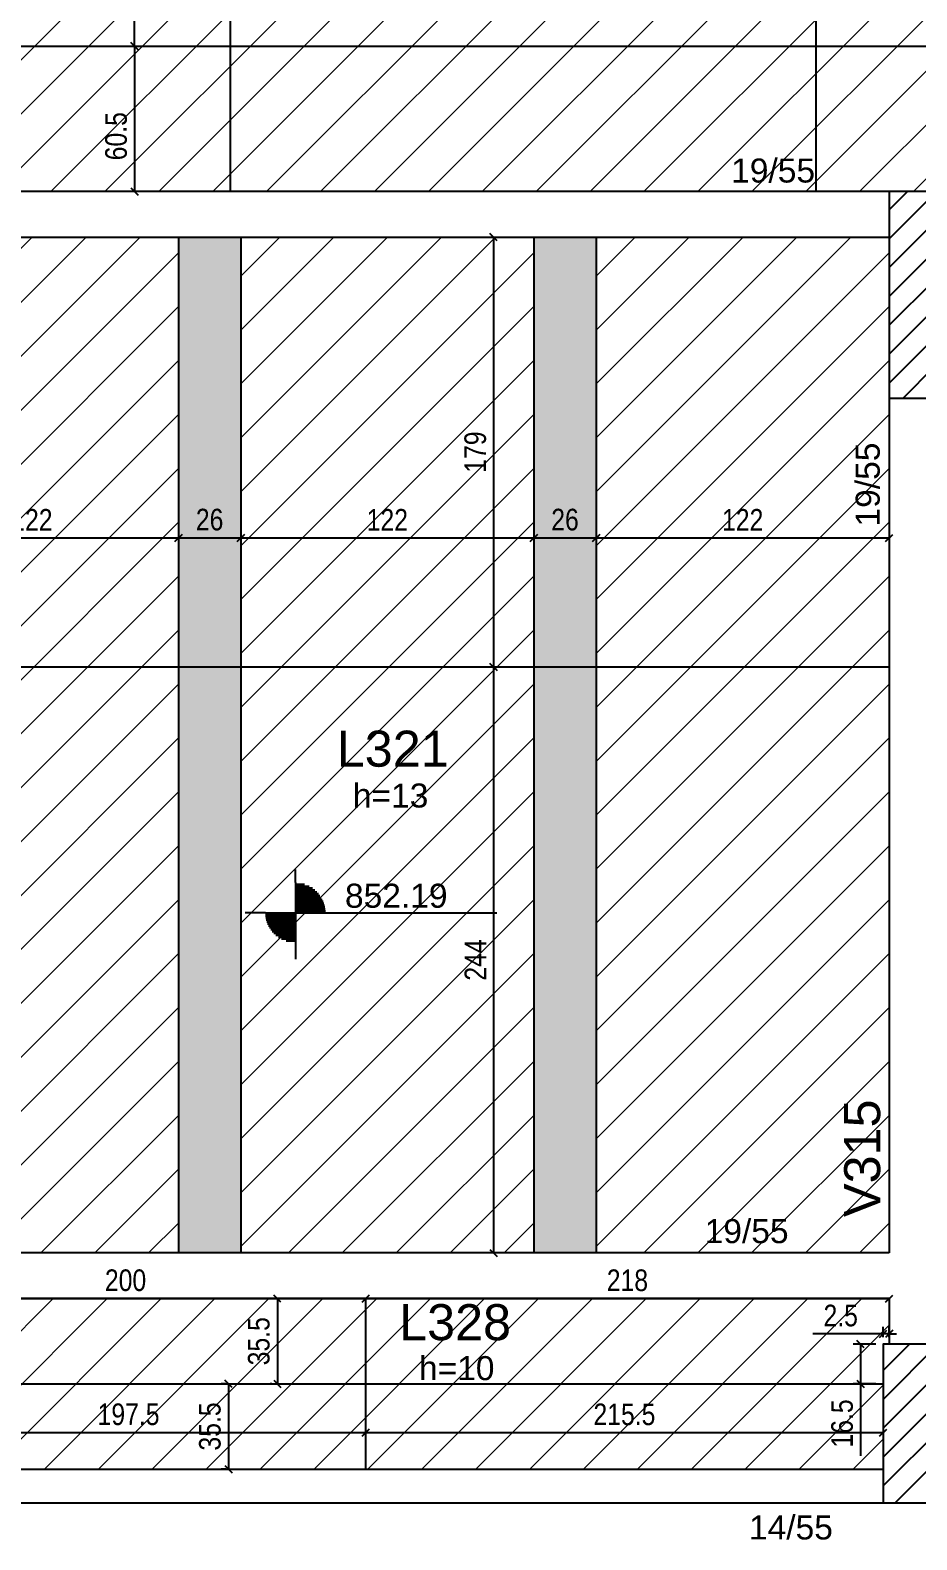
# Model space of a CAD drawing. Header units: millimetres. Extents: x 2659 to 6265, y 1520 to 2860.
# Drawn here: x 3664 to 4034, y 1549 to 2177 of the extents above; entities that cross this region are included whole.
import ezdxf

# ---------------------------------------------------------------- set-up
doc = ezdxf.new("R2010")
doc.units = ezdxf.units.MM
for name, color, linetype in [('3', 3, 'Continuous'), ('4', 4, 'Continuous'), ('7', 7, 'Continuous'), ('Painéis', 200, 'Continuous')]:
    doc.layers.add(name, color=color, linetype=linetype)
doc.layers.add('Hachura', color=251, linetype='Continuous', lineweight=9)
doc.layers.add('REAPROVEITAMENTO', color=251, linetype='Continuous', lineweight=9)
doc.styles.add('COTA TECNICA-50', font='techl___.ttf', dxfattribs={"height": 9})
doc.styles.get("Standard").update_dxf_attribs({"font": 'arial.ttf'})
doc.dimstyles.new('COTA PAINEL-50', dxfattribs={"dimtxt": 9, "dimasz": 3, "dimexe": 3, "dimexo": 3, "dimgap": 3, "dimtad": 1, "dimdec": 1, "dimzin": 12, "dimdsep": 46, "dimtxsty": 'COTA TECNICA-50', "dimblk1": 'OBLIQUE', "dimblk2": 'OBLIQUE', "dimsah": 1, "dimcen": 0.9, "dimclrd": 4, "dimclre": 4, "dimclrt": 240, "dimadec": 1, "dimazin": 3, "dimtfac": 1, "dimtdec": 1, "dimtmove": 0, "dimatfit": 3, "dimfxl": 1, "dimtolj": 1, "dimtzin": 12, "dimarcsym": 0})

# ---------------------------------------------------------------- blocks, each defined once
blk = doc.blocks.new('_Oblique')
at = {"color": 0, "linetype": 'ByBlock', "lineweight": -2}
blk.add_line((-0.5, -0.5), (0.5, 0.5), dxfattribs=at)
blk = doc.blocks.new('*D127')
at = {"layer": 'Defpoints', "color": 0, "transparency": 16777216}
for p in [(3707.76, 2261.94), (3707.76, 2261.94), (3707.76, 2170.44)]:
    blk.add_point(p, dxfattribs=at)
at = {"layer": 'Painéis', "color": 4, "lineweight": -2, "transparency": 16777216}
blk.add_line((3707.76, 2170.44), (3707.76, 2261.94), dxfattribs=at)
at = {"layer": 'Painéis', "color": 4, "lineweight": -2, "transparency": 16777216, "xscale": 3, "yscale": 3, "zscale": 3}
for p, rotation in [((3707.76, 2261.94), 90), ((3707.76, 2170.44), 270)]:
    blk.add_blockref('_Oblique', p, dxfattribs=dict(at, rotation=rotation))
at = {"layer": 'Painéis', "color": 240, "transparency": 16777216, "insert": (3700.13, 2216.19), "char_height": 9, "attachment_point": 5, "rotation": 90, "style": 'COTA TECNICA-50'}
blk.add_mtext('\\A1;91.5', dxfattribs=at)
blk = doc.blocks.new('*D128')
at = {"layer": 'Defpoints', "color": 0, "transparency": 16777216}
for p in [(3707.76, 2170.44), (3707.76, 2109.94), (3707.76, 2109.94)]:
    blk.add_point(p, dxfattribs=at)
at = {"layer": 'Painéis', "color": 4, "lineweight": -2, "transparency": 16777216}
blk.add_line((3707.76, 2170.44), (3707.76, 2109.94), dxfattribs=at)
at = {"layer": 'Painéis', "color": 4, "lineweight": -2, "transparency": 16777216, "xscale": 3, "yscale": 3, "zscale": 3}
for p, rotation in [((3707.76, 2170.44), 90), ((3707.76, 2109.94), 270)]:
    blk.add_blockref('_Oblique', p, dxfattribs=dict(at, rotation=rotation))
at = {"layer": 'Painéis', "color": 240, "transparency": 16777216, "insert": (3700.16, 2132.98), "char_height": 9, "attachment_point": 5, "rotation": 90, "style": 'COTA TECNICA-50'}
blk.add_mtext('\\A1;60.5', dxfattribs=at)
blk = doc.blocks.new('*D60')
at = {"layer": 'Defpoints', "color": 0, "transparency": 16777216}
for p in [(3604.07, 1965.69), (3726.08, 1965.69), (3726.08, 1965.69)]:
    blk.add_point(p, dxfattribs=at)
at = {"layer": 'Painéis', "color": 4, "lineweight": -2, "transparency": 16777216}
blk.add_line((3604.07, 1965.69), (3726.08, 1965.69), dxfattribs=at)
at = {"layer": 'Painéis', "color": 4, "lineweight": -2, "transparency": 16777216, "xscale": 3, "yscale": 3, "zscale": 3, "rotation": 180}
blk.add_blockref('_Oblique', (3604.07, 1965.69), dxfattribs=at)
at = {"layer": 'Painéis', "color": 4, "lineweight": -2, "transparency": 16777216, "xscale": 3, "yscale": 3, "zscale": 3}
blk.add_blockref('_Oblique', (3726.08, 1965.69), dxfattribs=at)
at = {"layer": 'Painéis', "color": 240, "transparency": 16777216, "insert": (3665.07, 1973.24), "char_height": 9, "attachment_point": 5, "style": 'COTA TECNICA-50'}
blk.add_mtext('\\A1;122', dxfattribs=at)
blk = doc.blocks.new('*D61')
at = {"layer": 'Defpoints', "color": 0, "transparency": 16777216}
for p in [(3726.08, 1965.69), (3752.08, 1965.69), (3752.08, 1965.69)]:
    blk.add_point(p, dxfattribs=at)
at = {"layer": 'Painéis', "color": 4, "lineweight": -2, "transparency": 16777216}
blk.add_line((3726.08, 1965.69), (3752.08, 1965.69), dxfattribs=at)
at = {"layer": 'Painéis', "color": 4, "lineweight": -2, "transparency": 16777216, "xscale": 3, "yscale": 3, "zscale": 3, "rotation": 180}
blk.add_blockref('_Oblique', (3726.08, 1965.69), dxfattribs=at)
at = {"layer": 'Painéis', "color": 4, "lineweight": -2, "transparency": 16777216, "xscale": 3, "yscale": 3, "zscale": 3}
blk.add_blockref('_Oblique', (3752.08, 1965.69), dxfattribs=at)
at = {"layer": 'Painéis', "color": 240, "transparency": 16777216, "insert": (3739.08, 1973.28), "char_height": 9, "attachment_point": 5, "style": 'COTA TECNICA-50'}
blk.add_mtext('\\A1;26', dxfattribs=at)
blk = doc.blocks.new('*D62')
at = {"layer": 'Defpoints', "color": 0, "transparency": 16777216}
for p in [(3752.08, 1965.69), (3874.08, 1965.69), (3874.08, 1965.69)]:
    blk.add_point(p, dxfattribs=at)
at = {"layer": 'Painéis', "color": 4, "lineweight": -2, "transparency": 16777216}
blk.add_line((3752.08, 1965.69), (3874.08, 1965.69), dxfattribs=at)
at = {"layer": 'Painéis', "color": 4, "lineweight": -2, "transparency": 16777216, "xscale": 3, "yscale": 3, "zscale": 3, "rotation": 180}
blk.add_blockref('_Oblique', (3752.08, 1965.69), dxfattribs=at)
at = {"layer": 'Painéis', "color": 4, "lineweight": -2, "transparency": 16777216, "xscale": 3, "yscale": 3, "zscale": 3}
blk.add_blockref('_Oblique', (3874.08, 1965.69), dxfattribs=at)
at = {"layer": 'Painéis', "color": 240, "transparency": 16777216, "insert": (3813.08, 1973.24), "char_height": 9, "attachment_point": 5, "style": 'COTA TECNICA-50'}
blk.add_mtext('\\A1;122', dxfattribs=at)
blk = doc.blocks.new('*D63')
at = {"layer": 'Defpoints', "color": 0, "transparency": 16777216}
for p in [(3874.08, 1965.69), (3900.08, 1965.69), (3900.08, 1965.69)]:
    blk.add_point(p, dxfattribs=at)
at = {"layer": 'Painéis', "color": 4, "lineweight": -2, "transparency": 16777216}
blk.add_line((3874.08, 1965.69), (3900.08, 1965.69), dxfattribs=at)
at = {"layer": 'Painéis', "color": 4, "lineweight": -2, "transparency": 16777216, "xscale": 3, "yscale": 3, "zscale": 3, "rotation": 180}
blk.add_blockref('_Oblique', (3874.08, 1965.69), dxfattribs=at)
at = {"layer": 'Painéis', "color": 4, "lineweight": -2, "transparency": 16777216, "xscale": 3, "yscale": 3, "zscale": 3}
blk.add_blockref('_Oblique', (3900.08, 1965.69), dxfattribs=at)
at = {"layer": 'Painéis', "color": 240, "transparency": 16777216, "insert": (3887.08, 1973.28), "char_height": 9, "attachment_point": 5, "style": 'COTA TECNICA-50'}
blk.add_mtext('\\A1;26', dxfattribs=at)
blk = doc.blocks.new('*D64')
at = {"layer": 'Defpoints', "color": 0, "transparency": 16777216}
for p in [(3900.08, 1965.69), (4022.07, 1965.69), (4022.07, 1965.69)]:
    blk.add_point(p, dxfattribs=at)
at = {"layer": 'Painéis', "color": 4, "lineweight": -2, "transparency": 16777216}
blk.add_line((3900.08, 1965.69), (4022.07, 1965.69), dxfattribs=at)
at = {"layer": 'Painéis', "color": 4, "lineweight": -2, "transparency": 16777216, "xscale": 3, "yscale": 3, "zscale": 3, "rotation": 180}
blk.add_blockref('_Oblique', (3900.08, 1965.69), dxfattribs=at)
at = {"layer": 'Painéis', "color": 4, "lineweight": -2, "transparency": 16777216, "xscale": 3, "yscale": 3, "zscale": 3}
blk.add_blockref('_Oblique', (4022.07, 1965.69), dxfattribs=at)
at = {"layer": 'Painéis', "color": 240, "transparency": 16777216, "insert": (3961.07, 1973.24), "char_height": 9, "attachment_point": 5, "style": 'COTA TECNICA-50'}
blk.add_mtext('\\A1;122', dxfattribs=at)
blk = doc.blocks.new('*D65')
at = {"layer": 'Defpoints', "color": 0, "transparency": 16777216}
for p in [(3857.33, 2090.94), (3857.33, 1911.94), (3857.33, 1911.94)]:
    blk.add_point(p, dxfattribs=at)
at = {"layer": 'Painéis', "color": 4, "lineweight": -2, "transparency": 16777216}
blk.add_line((3857.33, 2090.94), (3857.33, 1911.94), dxfattribs=at)
at = {"layer": 'Painéis', "color": 4, "lineweight": -2, "transparency": 16777216, "xscale": 3, "yscale": 3, "zscale": 3}
for p, rotation in [((3857.33, 2090.94), 90), ((3857.33, 1911.94), 270)]:
    blk.add_blockref('_Oblique', p, dxfattribs=dict(at, rotation=rotation))
at = {"layer": 'Painéis', "color": 240, "transparency": 16777216, "insert": (3849.73, 2001.44), "char_height": 9, "attachment_point": 5, "rotation": 90, "style": 'COTA TECNICA-50'}
blk.add_mtext('\\A1;179', dxfattribs=at)
blk = doc.blocks.new('*D66')
at = {"layer": 'Defpoints', "color": 0, "transparency": 16777216}
for p in [(3857.33, 1911.94), (3857.33, 1667.94), (3857.33, 1667.94)]:
    blk.add_point(p, dxfattribs=at)
at = {"layer": 'Painéis', "color": 4, "lineweight": -2, "transparency": 16777216}
blk.add_line((3857.33, 1911.94), (3857.33, 1667.94), dxfattribs=at)
at = {"layer": 'Painéis', "color": 4, "lineweight": -2, "transparency": 16777216, "xscale": 3, "yscale": 3, "zscale": 3}
for p, rotation in [((3857.33, 1911.94), 90), ((3857.33, 1667.94), 270)]:
    blk.add_blockref('_Oblique', p, dxfattribs=dict(at, rotation=rotation))
at = {"layer": 'Painéis', "color": 240, "transparency": 16777216, "insert": (3849.76, 1789.94), "char_height": 9, "attachment_point": 5, "rotation": 90, "style": 'COTA TECNICA-50'}
blk.add_mtext('\\A1;244', dxfattribs=at)
blk = doc.blocks.new('*D94')
at = {"layer": 'Defpoints', "color": 0, "transparency": 16777216}
for p in [(3804.07, 1593.1), (3804.07, 1593.1), (4019.57, 1593.1)]:
    blk.add_point(p, dxfattribs=at)
at = {"layer": 'Painéis', "color": 4, "lineweight": -2, "transparency": 16777216}
blk.add_line((4019.57, 1593.1), (3804.07, 1593.1), dxfattribs=at)
at = {"layer": 'Painéis', "color": 4, "lineweight": -2, "transparency": 16777216, "xscale": 3, "yscale": 3, "zscale": 3, "rotation": 180}
blk.add_blockref('_Oblique', (3804.07, 1593.1), dxfattribs=at)
at = {"layer": 'Painéis', "color": 4, "lineweight": -2, "transparency": 16777216, "xscale": 3, "yscale": 3, "zscale": 3}
blk.add_blockref('_Oblique', (4019.57, 1593.1), dxfattribs=at)
at = {"layer": 'Painéis', "color": 240, "transparency": 16777216, "insert": (3911.82, 1600.69), "char_height": 9, "attachment_point": 5, "style": 'COTA TECNICA-50'}
blk.add_mtext('\\A1;215.5', dxfattribs=at)
blk = doc.blocks.new('*D95')
at = {"layer": 'Defpoints', "color": 0, "transparency": 16777216}
for p in [(3606.57, 1593.1), (3606.57, 1593.1), (3804.07, 1593.1)]:
    blk.add_point(p, dxfattribs=at)
at = {"layer": 'Painéis', "color": 4, "lineweight": -2, "transparency": 16777216}
blk.add_line((3804.07, 1593.1), (3606.57, 1593.1), dxfattribs=at)
at = {"layer": 'Painéis', "color": 4, "lineweight": -2, "transparency": 16777216, "xscale": 3, "yscale": 3, "zscale": 3, "rotation": 180}
blk.add_blockref('_Oblique', (3606.57, 1593.1), dxfattribs=at)
at = {"layer": 'Painéis', "color": 4, "lineweight": -2, "transparency": 16777216, "xscale": 3, "yscale": 3, "zscale": 3}
blk.add_blockref('_Oblique', (3804.07, 1593.1), dxfattribs=at)
at = {"layer": 'Painéis', "color": 240, "transparency": 16777216, "insert": (3705.32, 1600.72), "char_height": 9, "attachment_point": 5, "style": 'COTA TECNICA-50'}
blk.add_mtext('\\A1;197.5', dxfattribs=at)
blk = doc.blocks.new('*D96')
at = {"layer": 'Defpoints', "color": 0, "transparency": 16777216}
for p in [(3768.04, 1648.94), (3767.28, 1613.44), (3768.04, 1613.44)]:
    blk.add_point(p, dxfattribs=at)
at = {"layer": 'Painéis', "color": 4, "lineweight": -2, "transparency": 16777216}
for p, q in [((3765.04, 1648.94), (3764.28, 1648.94)), ((3767.28, 1648.94), (3767.28, 1613.44)), ((3765.04, 1613.44), (3764.28, 1613.44))]:
    blk.add_line(p, q, dxfattribs=at)
at = {"layer": 'Painéis', "color": 4, "lineweight": -2, "transparency": 16777216, "xscale": 3, "yscale": 3, "zscale": 3}
for p, rotation in [((3767.28, 1648.94), 90), ((3767.28, 1613.44), 270)]:
    blk.add_blockref('_Oblique', p, dxfattribs=dict(at, rotation=rotation))
at = {"layer": 'Painéis', "color": 240, "transparency": 16777216, "insert": (3759.59, 1631.19), "char_height": 9, "attachment_point": 5, "rotation": 90, "style": 'COTA TECNICA-50'}
blk.add_mtext('\\A1;35.5', dxfattribs=at)
blk = doc.blocks.new('*D97')
at = {"layer": 'Defpoints', "color": 0, "transparency": 16777216}
for p in [(3748.8, 1613.44), (3746.91, 1577.94), (3748.8, 1577.94)]:
    blk.add_point(p, dxfattribs=at)
at = {"layer": 'Painéis', "color": 4, "lineweight": -2, "transparency": 16777216}
for p, q in [((3745.8, 1613.44), (3743.91, 1613.44)), ((3746.91, 1613.44), (3746.91, 1577.94)), ((3745.8, 1577.94), (3743.91, 1577.94))]:
    blk.add_line(p, q, dxfattribs=at)
at = {"layer": 'Painéis', "color": 4, "lineweight": -2, "transparency": 16777216, "xscale": 3, "yscale": 3, "zscale": 3}
for p, rotation in [((3746.91, 1613.44), 90), ((3746.91, 1577.94), 270)]:
    blk.add_blockref('_Oblique', p, dxfattribs=dict(at, rotation=rotation))
at = {"layer": 'Painéis', "color": 240, "transparency": 16777216, "insert": (3739.21, 1595.69), "char_height": 9, "attachment_point": 5, "rotation": 90, "style": 'COTA TECNICA-50'}
blk.add_mtext('\\A1;35.5', dxfattribs=at)
blk = doc.blocks.new('*D199')
at = {"layer": 'Defpoints', "color": 0, "transparency": 16777216}
for p in [(3804.07, 1648.94), (3804.07, 1648.94), (4022.07, 1648.94)]:
    blk.add_point(p, dxfattribs=at)
at = {"layer": 'Painéis', "color": 4, "lineweight": -2, "transparency": 16777216}
blk.add_line((4022.07, 1648.94), (3804.07, 1648.94), dxfattribs=at)
at = {"layer": 'Painéis', "color": 4, "lineweight": -2, "transparency": 16777216, "xscale": 3, "yscale": 3, "zscale": 3, "rotation": 180}
blk.add_blockref('_Oblique', (3804.07, 1648.94), dxfattribs=at)
at = {"layer": 'Painéis', "color": 4, "lineweight": -2, "transparency": 16777216, "xscale": 3, "yscale": 3, "zscale": 3}
blk.add_blockref('_Oblique', (4022.07, 1648.94), dxfattribs=at)
at = {"layer": 'Painéis', "color": 240, "transparency": 16777216, "insert": (3913.07, 1656.52), "char_height": 9, "attachment_point": 5, "style": 'COTA TECNICA-50'}
blk.add_mtext('\\A1;218', dxfattribs=at)
blk = doc.blocks.new('*D98')
at = {"layer": 'Defpoints', "color": 0, "transparency": 16777216}
for p in [(3604.07, 1648.94), (3604.07, 1648.94), (3804.07, 1648.94)]:
    blk.add_point(p, dxfattribs=at)
at = {"layer": 'Painéis', "color": 4, "lineweight": -2, "transparency": 16777216}
blk.add_line((3804.07, 1648.94), (3604.07, 1648.94), dxfattribs=at)
at = {"layer": 'Painéis', "color": 4, "lineweight": -2, "transparency": 16777216, "xscale": 3, "yscale": 3, "zscale": 3, "rotation": 180}
blk.add_blockref('_Oblique', (3604.07, 1648.94), dxfattribs=at)
at = {"layer": 'Painéis', "color": 4, "lineweight": -2, "transparency": 16777216, "xscale": 3, "yscale": 3, "zscale": 3}
blk.add_blockref('_Oblique', (3804.07, 1648.94), dxfattribs=at)
at = {"layer": 'Painéis', "color": 240, "transparency": 16777216, "insert": (3704.07, 1656.53), "char_height": 9, "attachment_point": 5, "style": 'COTA TECNICA-50'}
blk.add_mtext('\\A1;200', dxfattribs=at)
blk = doc.blocks.new('*D101')
at = {"layer": 'Defpoints', "color": 0, "transparency": 16777216}
for p in [(4019.57, 1634.24), (4019.57, 1629.94), (4022.07, 1629.94)]:
    blk.add_point(p, dxfattribs=at)
at = {"layer": 'Painéis', "color": 4, "lineweight": -2, "transparency": 16777216}
for p, q in [((4019.57, 1632.94), (4019.57, 1637.24)), ((4022.07, 1632.94), (4022.07, 1637.24)), ((4019.57, 1634.24), (3990.21, 1634.24)), ((4022.07, 1634.24), (4019.57, 1634.24)), ((4022.07, 1634.24), (4025.07, 1634.24))]:
    blk.add_line(p, q, dxfattribs=at)
at = {"layer": 'Painéis', "color": 4, "lineweight": -2, "transparency": 16777216, "xscale": 3, "yscale": 3, "zscale": 3}
blk.add_blockref('_Oblique', (4019.57, 1634.24), dxfattribs=at)
at = {"layer": 'Painéis', "color": 4, "lineweight": -2, "transparency": 16777216, "xscale": 3, "yscale": 3, "zscale": 3, "rotation": 180}
blk.add_blockref('_Oblique', (4022.07, 1634.24), dxfattribs=at)
at = {"layer": 'Painéis', "color": 240, "transparency": 16777216, "insert": (4001.89, 1641.84), "char_height": 9, "attachment_point": 5, "style": 'COTA TECNICA-50'}
blk.add_mtext('\\A1;2.5', dxfattribs=at)
blk = doc.blocks.new('*D202')
at = {"layer": 'Defpoints', "color": 0, "transparency": 16777216}
for p in [(4019.57, 1629.94), (4010.1, 1613.44), (4019.57, 1613.44)]:
    blk.add_point(p, dxfattribs=at)
at = {"layer": 'Painéis', "color": 4, "lineweight": -2, "transparency": 16777216}
for p, q in [((4016.57, 1629.94), (4007.1, 1629.94)), ((4010.1, 1629.94), (4010.1, 1613.44)), ((4016.57, 1613.44), (4007.1, 1613.44)), ((4010.1, 1613.44), (4010.1, 1583.47))]:
    blk.add_line(p, q, dxfattribs=at)
at = {"layer": 'Painéis', "color": 4, "lineweight": -2, "transparency": 16777216, "xscale": 3, "yscale": 3, "zscale": 3}
for p, rotation in [((4010.1, 1629.94), 90), ((4010.1, 1613.44), 270)]:
    blk.add_blockref('_Oblique', p, dxfattribs=dict(at, rotation=rotation))
at = {"layer": 'Painéis', "color": 240, "transparency": 16777216, "insert": (4002.5, 1596.95), "char_height": 9, "attachment_point": 5, "rotation": 90, "style": 'COTA TECNICA-50'}
blk.add_mtext('\\A1;16.5', dxfattribs=at)

msp = doc.modelspace()

# ---------------------------------------------------------------- hatches: boundary and pattern name
at = {"layer": 'Hachura', "linetype": 'ByBlock'}
h = msp.add_hatch(color=256, dxfattribs=at)
h.dxf.hatch_style = 1
h.paths.add_polyline_path([(3726.08, 1667.94), (3752.08, 1667.94), (3752.08, 2090.94), (3726.08, 2090.94)])
h = msp.add_hatch(color=256, dxfattribs=at)
h.dxf.hatch_style = 1
h.paths.add_polyline_path([(3874.08, 1667.94), (3900.08, 1667.94), (3900.08, 2090.94), (3874.08, 2090.94)])
at = {"layer": 'REAPROVEITAMENTO', "linetype": 'ByBlock'}
h = msp.add_hatch(dxfattribs=at)
h.set_pattern_fill('ANSI31', color=256, scale=5, style=2)
h.set_pattern_definition([(45, (-1044.44, -25.68), (-11.22532, 11.22532), [])])
h.paths.add_polyline_path([(2939.07, 2261.94), (2939.07, 2109.94), (5352.07, 2109.94), (5352.07, 2261.94)])
h = msp.add_hatch(dxfattribs=at)
h.set_pattern_fill('ANSI31', color=256, scale=5, style=2)
h.set_pattern_definition([(45, (-2933.69, -85.18), (-11.22532, 11.22532), [])])
h.paths.add_polyline_path([(3726.07, 1667.94), (3604.07, 1667.94), (3604.07, 2090.94), (3726.07, 2090.94)])
h = msp.add_hatch(dxfattribs=at)
h.set_pattern_fill('ANSI31', color=256, scale=5, style=2)
h.set_pattern_definition([(45, (-2785.682, -85.18), (-11.22532, 11.22532), [])])
h.paths.add_polyline_path([(3874.08, 1667.94), (3752.08, 1667.94), (3752.08, 2090.94), (3874.08, 2090.94)])
h = msp.add_hatch(dxfattribs=at)
h.set_pattern_fill('ANSI31', color=256, scale=5, style=2)
h.set_pattern_definition([(45, (-2637.682, -85.18), (-11.22532, 11.22532), [])])
h.paths.add_polyline_path([(4022.08, 1667.94), (3900.08, 1667.94), (3900.08, 2090.94), (4022.08, 2090.94)])
h = msp.add_hatch(dxfattribs=at)
h.set_pattern_fill('ANSI31', color=256, scale=5, style=2)
h.set_pattern_definition([(45, (-2812.69, -527.18), (-11.22532, 11.22532), [])])
h.paths.add_polyline_path([(4021.87, 1629.94), (4019.37, 1629.94), (4019.57, 1577.94), (3606.57, 1577.94), (3606.57, 1648.94), (4022.07, 1648.94)])

# ---------------------------------------------------------------- linework, layer by layer
at = {"layer": '3', "linetype": 'Continuous'}
for p, q in [((4022.07, 2102.32), (4029.68, 2109.94)), ((4022.07, 2090.3), (4041.07, 2109.3)), ((4022.07, 2078.28), (4041.07, 2097.28)), ((4022.07, 2066.26), (4041.07, 2085.26)), ((4022.07, 2054.24), (4041.07, 2073.24)), ((4022.07, 2042.22), (4041.07, 2061.22)), ((4022.07, 2030.2), (4041.07, 2049.2)), ((4027.83, 2023.94), (4041.07, 2037.18)), ((3774.78, 1822.15), (3774.78, 1827.65)), ((3774.78, 1822.15), (3774.78, 1797.15)), ((3774.78, 1821.54), (3778.63, 1821.54)), ((3774.78, 1820.75), (3780.53, 1820.75)), ((3774.78, 1819.95), (3781.85, 1819.95)), ((3774.78, 1819.16), (3782.89, 1819.16)), ((3774.78, 1818.37), (3783.73, 1818.37)), ((3774.78, 1817.57), (3784.44, 1817.57)), ((3774.78, 1816.78), (3785.04, 1816.78)), ((3774.78, 1815.99), (3785.55, 1815.99)), ((3774.78, 1815.2), (3785.98, 1815.2)), ((3774.78, 1814.4), (3786.34, 1814.4)), ((3774.78, 1813.61), (3786.63, 1813.61)), ((3774.78, 1812.82), (3786.87, 1812.82)), ((3774.78, 1812.02), (3787.05, 1812.02)), ((3774.78, 1811.23), (3787.18, 1811.23)), ((3762.28, 1809.65), (3753.85, 1809.65)), ((3762.28, 1809.65), (3787.28, 1809.65)), ((3774.78, 1808.85), (3762.28, 1808.85)), ((3774.78, 1808.06), (3762.38, 1808.06)), ((3774.78, 1807.27), (3762.51, 1807.27)), ((3774.78, 1806.47), (3762.69, 1806.47)), ((3774.78, 1805.68), (3762.92, 1805.68)), ((3774.78, 1804.89), (3763.22, 1804.89)), ((3774.78, 1810.44), (3787.28, 1810.44)), ((3787.28, 1809.65), (3858.7, 1809.65)), ((3774.78, 1804.1), (3763.58, 1804.1)), ((3774.78, 1803.3), (3764.01, 1803.3)), ((3774.78, 1802.51), (3764.52, 1802.51)), ((3774.78, 1801.72), (3765.12, 1801.72)), ((3774.78, 1800.92), (3765.82, 1800.92)), ((3774.78, 1800.13), (3766.67, 1800.13)), ((3774.78, 1799.34), (3767.71, 1799.34)), ((3774.78, 1798.55), (3769.03, 1798.55)), ((3774.78, 1797.75), (3770.93, 1797.75)), ((3774.78, 1797.15), (3774.78, 1790.28)), ((4019.57, 1606.97), (4042.53, 1629.94)), ((4019.57, 1618.99), (4030.51, 1629.94)), ((4019.57, 1594.95), (4043.57, 1618.95)), ((4019.57, 1582.93), (4043.57, 1606.93)), ((4019.57, 1570.91), (4043.57, 1594.91)), ((3606.57, 1577.94), (4019.57, 1577.94)), ((4024.62, 1563.94), (4043.57, 1582.89)), ((3606.57, 1563.94), (4019.57, 1563.94))]:
    msp.add_line(p, q, dxfattribs=at)
for points in [[(4022.07, 2109.94), (3604.07, 2109.94)], [(3604.07, 2090.94), (4022.07, 2090.94)], [(4022.07, 2023.94), (4022.07, 1667.94)], [(4022.07, 1667.94), (3604.07, 1667.94)], [(3604.07, 1648.94), (4022.07, 1648.94)], [(4022.07, 1648.94), (4022.07, 1629.94)]]:
    msp.add_lwpolyline(points, dxfattribs=at)
at = {"layer": '7', "linetype": 'Continuous'}
for points in [[(4022.07, 2023.94), (4041.07, 2023.94), (4041.07, 2109.94), (4022.07, 2109.94), (4022.07, 2023.94)], [(4019.57, 1563.94), (4043.57, 1563.94), (4043.57, 1629.94), (4019.57, 1629.94), (4019.57, 1563.94)]]:
    msp.add_lwpolyline(points, dxfattribs=at)
at = {"layer": 'Painéis'}
for p, q in [((3747.57, 2261.94), (3747.57, 2109.94)), ((3991.57, 2261.94), (3991.57, 2109.94)), ((2939.07, 2170.44), (6078.07, 2170.44)), ((3726.08, 2090.94), (3726.08, 1667.94)), ((3752.08, 2090.94), (3752.08, 1667.94)), ((3874.08, 2090.94), (3874.08, 1667.94)), ((3900.08, 2090.94), (3900.08, 1667.94)), ((4021.98, 1911.94), (3603.98, 1911.94)), ((3804.07, 1577.94), (3804.07, 1648.94)), ((3606.57, 1613.44), (4019.57, 1613.44))]:
    msp.add_line(p, q, dxfattribs=at)

# ---------------------------------------------------------------- texts
at = {"layer": '3', "linetype": 'Continuous'}
for s, p in [('19/55', (3956.26, 2113.69)), ('h=13', (3798.7, 1853.44)), ('852.19', (3795.44, 1811.71)), ('19/55', (3945.23, 1672.04)), ('h=10', (3826.24, 1614.99)), ('14/55', (3963.67, 1548.65))]:
    msp.add_text(s, height=10, dxfattribs=at).set_placement(p)
msp.add_text('19/55', height=10, rotation=90, dxfattribs=at).set_placement((4018.12, 1970.45))
at = {"layer": '4', "linetype": 'Continuous'}
for s, p in [('L321', (3792.02, 1870.44)), ('L328', (3817.99, 1631.63))]:
    msp.add_text(s, height=15, dxfattribs=at).set_placement(p)
msp.add_text('V315', height=15, rotation=90, dxfattribs=at).set_placement((4018.32, 1682.94))

# ---------------------------------------------------------------- dimensions: what is measured, and where the dimension line sits
at = {"layer": 'Painéis'}
for base, p1, p2, angle, picture, middle in [((3707.76, 2261.94), (3707.76, 2170.44), (3707.76, 2261.94), 90, '*D127', (3700.13, 2216.19)), ((3857.33, 1911.94), (3857.33, 2090.94), (3857.33, 1911.94), 90, '*D65', (3849.73, 2001.44)), ((3857.33, 1667.94), (3857.33, 1911.94), (3857.33, 1667.94), 90, '*D66', (3849.76, 1789.94)), ((3604.07, 1648.94), (3804.07, 1648.94), (3604.07, 1648.94), 180, '*D98', (3704.07, 1656.53)), ((3804.07, 1648.94), (4022.07, 1648.94), (3804.07, 1648.94), 180, '*D199', (3913.07, 1656.52)), ((3767.28, 1613.44), (3768.04, 1648.94), (3768.04, 1613.44), 270, '*D96', (3759.59, 1631.19)), ((4010.1, 1613.44), (4019.57, 1629.94), (4019.57, 1613.44), 90, '*D202', (4002.5, 1596.95)), ((3746.91, 1577.94), (3748.8, 1613.44), (3748.8, 1577.94), 270, '*D97', (3739.21, 1595.69))]:
    dim = msp.add_linear_dim(base=base, p1=p1, p2=p2, angle=angle, dimstyle='COTA PAINEL-50', dxfattribs=at)
    dim.commit()
    dim.dimension.update_dxf_attribs({"geometry": picture, "text_midpoint": middle})
dim = msp.add_linear_dim(base=(3707.76, 2109.94), p1=(3707.76, 2170.44), p2=(3707.76, 2109.94), angle=90, dimstyle='COTA PAINEL-50', dxfattribs=at)
dim.commit()
dim.dimension.update_dxf_attribs({"geometry": '*D128', "text_midpoint": (3707.76, 2132.98), "dimtype": 160})
for base, p1, p2, picture, middle in [((3726.08, 1965.69), (3604.07, 1965.69), (3726.08, 1965.69), '*D60', (3665.07, 1973.24)), ((3752.08, 1965.69), (3726.08, 1965.69), (3752.08, 1965.69), '*D61', (3739.08, 1973.28)), ((3874.08, 1965.69), (3752.08, 1965.69), (3874.08, 1965.69), '*D62', (3813.08, 1973.24)), ((3900.08, 1965.69), (3874.08, 1965.69), (3900.08, 1965.69), '*D63', (3887.08, 1973.28)), ((4022.07, 1965.69), (3900.08, 1965.69), (4022.07, 1965.69), '*D64', (3961.07, 1973.24))]:
    dim = msp.add_linear_dim(base=base, p1=p1, p2=p2, dimstyle='COTA PAINEL-50', override={"dimtmove": 1}, dxfattribs=at)
    dim.commit()
    dim.dimension.update_dxf_attribs({"geometry": picture, "text_midpoint": middle})
for base, p1, p2, picture, middle in [((4019.57, 1634.24), (4022.07, 1629.94), (4019.57, 1629.94), '*D101', (4001.89, 1641.84)), ((3606.57, 1593.1), (3804.07, 1593.1), (3606.57, 1593.1), '*D95', (3705.32, 1600.72)), ((3804.07, 1593.1), (4019.57, 1593.1), (3804.07, 1593.1), '*D94', (3911.82, 1600.69))]:
    dim = msp.add_linear_dim(base=base, p1=p1, p2=p2, dimstyle='COTA PAINEL-50', dxfattribs=at)
    dim.commit()
    dim.dimension.update_dxf_attribs({"geometry": picture, "text_midpoint": middle})

doc.saveas('drawing.dxf')
